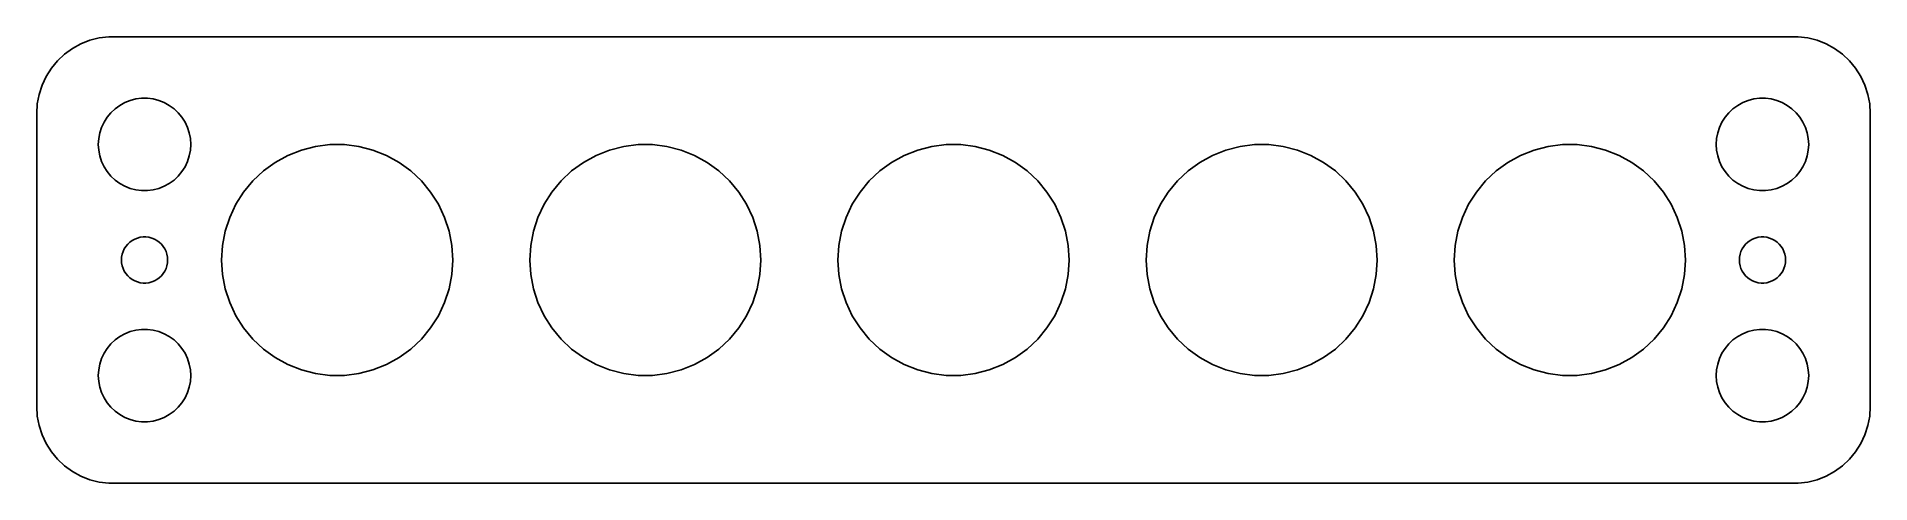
# Model space of a CAD drawing. Header units: metres. Extents: x -60 to 60, y 25 to 53.
import ezdxf

# ---------------------------------------------------------------- set-up
doc = ezdxf.new("R2010")
doc.units = ezdxf.units.M

msp = doc.modelspace()

# ---------------------------------------------------------------- linework, layer by layer
for p, q in [((-57.1791, 52.7216), (-57.6871, 52.3526)), ((-56.6289, 53.0241), (-57.1791, 52.7216)), ((-56.0451, 53.2553), (-56.6289, 53.0241)), ((-55.4369, 53.4114), (-56.0451, 53.2553)), ((-54.8139, 53.4901), (-55.4369, 53.4114)), ((54.8139, 53.4901), (-54.8139, 53.4901)), ((55.4369, 53.4114), (54.8139, 53.4901)), ((56.0451, 53.2553), (55.4369, 53.4114)), ((56.6289, 53.0241), (56.0451, 53.2553)), ((57.1791, 52.7216), (56.6289, 53.0241)), ((57.6871, 52.3526), (57.1791, 52.7216)), ((-58.5451, 51.4389), (-58.8815, 50.9088)), ((-58.1448, 51.9227), (-58.5451, 51.4389)), ((-57.6871, 52.3526), (-58.1448, 51.9227)), ((58.1448, 51.9227), (57.6871, 52.3526)), ((58.5451, 51.4389), (58.1448, 51.9227)), ((58.8815, 50.9088), (58.5451, 51.4389)), ((-59.1489, 50.3406), (-59.3429, 49.7434)), ((-58.8815, 50.9088), (-59.1489, 50.3406)), ((59.1489, 50.3406), (58.8815, 50.9088)), ((59.3429, 49.7434), (59.1489, 50.3406)), ((-59.4606, 49.1267), (-59.5, 48.5)), ((-59.3429, 49.7434), (-59.4606, 49.1267)), ((-54.6869, 48.5536), (-54.4123, 48.8115)), ((-54.4123, 48.8115), (-54.1075, 49.033)), ((-54.1075, 49.033), (-53.7773, 49.2145)), ((-53.7773, 49.2145), (-53.427, 49.3532)), ((-53.427, 49.3532), (-53.0621, 49.4469)), ((-53.0621, 49.4469), (-52.6884, 49.4941)), ((-52.6884, 49.4941), (-52.3116, 49.4941)), ((-52.3116, 49.4941), (-51.9379, 49.4469)), ((-51.9379, 49.4469), (-51.5729, 49.3532)), ((-51.5729, 49.3532), (-51.2227, 49.2145)), ((-51.2227, 49.2145), (-50.8925, 49.033)), ((-50.8925, 49.033), (-50.5877, 48.8115)), ((-50.5877, 48.8115), (-50.3131, 48.5536)), ((50.3131, 48.5536), (50.5877, 48.8115)), ((50.5877, 48.8115), (50.8925, 49.033)), ((50.8925, 49.033), (51.2227, 49.2145)), ((51.2227, 49.2145), (51.5729, 49.3532)), ((51.5729, 49.3532), (51.9379, 49.4469)), ((51.9379, 49.4469), (52.3116, 49.4941)), ((52.3116, 49.4941), (52.6884, 49.4941)), ((52.6884, 49.4941), (53.0621, 49.4469)), ((53.0621, 49.4469), (53.427, 49.3532)), ((53.427, 49.3532), (53.7773, 49.2145)), ((53.7773, 49.2145), (54.1075, 49.033)), ((54.1075, 49.033), (54.4123, 48.8115)), ((54.4123, 48.8115), (54.6869, 48.5536)), ((59.4606, 49.1267), (59.3429, 49.7434)), ((59.5, 48.5), (59.4606, 49.1267)), ((-59.5, 48.5), (-59.5, 29.5)), ((-55.4057, 47.2461), (-55.2893, 47.6044)), ((-55.2893, 47.6044), (-55.1289, 47.9453)), ((-55.1289, 47.9453), (-54.927, 48.2634)), ((-54.927, 48.2634), (-54.6869, 48.5536)), ((-50.3131, 48.5536), (-50.0729, 48.2634)), ((-50.0729, 48.2634), (-49.8711, 47.9453)), ((-49.8711, 47.9453), (-49.7107, 47.6044)), ((-49.7107, 47.6044), (-49.5942, 47.2461)), ((49.5942, 47.2461), (49.7107, 47.6044)), ((49.7107, 47.6044), (49.8711, 47.9453)), ((49.8711, 47.9453), (50.0729, 48.2634)), ((50.0729, 48.2634), (50.3131, 48.5536)), ((54.6869, 48.5536), (54.927, 48.2634)), ((54.927, 48.2634), (55.1289, 47.9453)), ((55.1289, 47.9453), (55.2893, 47.6044)), ((55.2893, 47.6044), (55.4057, 47.2461)), ((59.5, 29.5), (59.5, 48.5)), ((-55.5, 46.5), (-55.4763, 46.876)), ((-55.4763, 46.124), (-55.5, 46.5)), ((-55.4763, 46.876), (-55.4057, 47.2461)), ((-49.5942, 47.2461), (-49.5237, 46.876)), ((-49.5237, 46.876), (-49.5, 46.5)), ((-49.5, 46.5), (-49.5237, 46.124)), ((-41.4053, 46.3671), (-40.4709, 46.4852)), ((-40.4709, 46.4852), (-39.5291, 46.4852)), ((-39.5291, 46.4852), (-38.5946, 46.3671)), ((-21.4053, 46.3671), (-20.4709, 46.4852)), ((-20.4709, 46.4852), (-19.5291, 46.4852)), ((-19.5291, 46.4852), (-18.5946, 46.3671)), ((-1.40535, 46.3671), (-0.47092, 46.4852)), ((-0.47092, 46.4852), (0.47092, 46.4852)), ((0.47092, 46.4852), (1.40535, 46.3671)), ((18.5946, 46.3671), (19.5291, 46.4852)), ((19.5291, 46.4852), (20.4709, 46.4852)), ((20.4709, 46.4852), (21.4053, 46.3671)), ((38.5946, 46.3671), (39.5291, 46.4852)), ((39.5291, 46.4852), (40.4709, 46.4852)), ((40.4709, 46.4852), (41.4053, 46.3671)), ((49.5, 46.5), (49.5237, 46.876)), ((49.5237, 46.124), (49.5, 46.5)), ((49.5237, 46.876), (49.5942, 47.2461)), ((55.4057, 47.2461), (55.4763, 46.876)), ((55.4763, 46.876), (55.5, 46.5)), ((55.5, 46.5), (55.4763, 46.124)), ((-55.4057, 45.7539), (-55.4763, 46.124)), ((-55.2893, 45.3956), (-55.4057, 45.7539)), ((-55.1289, 45.0547), (-55.2893, 45.3956)), ((-49.7107, 45.3956), (-49.8711, 45.0547)), ((-49.5942, 45.7539), (-49.7107, 45.3956)), ((-49.5237, 46.124), (-49.5942, 45.7539)), ((-44.7807, 44.7788), (-44.0187, 45.3325)), ((-44.0187, 45.3325), (-43.1933, 45.7862)), ((-43.1933, 45.7862), (-42.3176, 46.1329)), ((-42.3176, 46.1329), (-41.4053, 46.3671)), ((-38.5946, 46.3671), (-37.6824, 46.1329)), ((-37.6824, 46.1329), (-36.8067, 45.7862)), ((-36.8067, 45.7862), (-35.9813, 45.3325)), ((-35.9813, 45.3325), (-35.2193, 44.7788)), ((-24.7807, 44.7788), (-24.0187, 45.3325)), ((-24.0187, 45.3325), (-23.1933, 45.7862)), ((-23.1933, 45.7862), (-22.3176, 46.1329)), ((-22.3176, 46.1329), (-21.4053, 46.3671)), ((-18.5946, 46.3671), (-17.6824, 46.1329)), ((-17.6824, 46.1329), (-16.8067, 45.7862)), ((-16.8067, 45.7862), (-15.9813, 45.3325)), ((-15.9813, 45.3325), (-15.2193, 44.7788)), ((-4.78067, 44.7788), (-4.01869, 45.3325)), ((-4.01869, 45.3325), (-3.19334, 45.7862)), ((-3.19334, 45.7862), (-2.31763, 46.1329)), ((-2.31763, 46.1329), (-1.40535, 46.3671)), ((1.40535, 46.3671), (2.31763, 46.1329)), ((2.31763, 46.1329), (3.19334, 45.7862)), ((3.19334, 45.7862), (4.01869, 45.3325)), ((4.01869, 45.3325), (4.78067, 44.7788)), ((15.2193, 44.7788), (15.9813, 45.3325)), ((15.9813, 45.3325), (16.8067, 45.7862)), ((16.8067, 45.7862), (17.6824, 46.1329)), ((17.6824, 46.1329), (18.5946, 46.3671)), ((21.4053, 46.3671), (22.3176, 46.1329)), ((22.3176, 46.1329), (23.1933, 45.7862)), ((23.1933, 45.7862), (24.0187, 45.3325)), ((24.0187, 45.3325), (24.7807, 44.7788)), ((35.2193, 44.7788), (35.9813, 45.3325)), ((35.9813, 45.3325), (36.8067, 45.7862)), ((36.8067, 45.7862), (37.6824, 46.1329)), ((37.6824, 46.1329), (38.5946, 46.3671)), ((41.4053, 46.3671), (42.3176, 46.1329)), ((42.3176, 46.1329), (43.1933, 45.7862)), ((43.1933, 45.7862), (44.0187, 45.3325)), ((44.0187, 45.3325), (44.7807, 44.7788)), ((49.5942, 45.7539), (49.5237, 46.124)), ((49.7107, 45.3956), (49.5942, 45.7539)), ((49.8711, 45.0547), (49.7107, 45.3956)), ((55.2893, 45.3956), (55.1289, 45.0547)), ((55.4057, 45.7539), (55.2893, 45.3956)), ((55.4763, 46.124), (55.4057, 45.7539)), ((-54.927, 44.7366), (-55.1289, 45.0547)), ((-54.6869, 44.4464), (-54.927, 44.7366)), ((-54.4123, 44.1884), (-54.6869, 44.4464)), ((-54.1075, 43.967), (-54.4123, 44.1884)), ((-50.5877, 44.1884), (-50.8925, 43.967)), ((-50.3131, 44.4464), (-50.5877, 44.1884)), ((-50.0729, 44.7366), (-50.3131, 44.4464)), ((-49.8711, 45.0547), (-50.0729, 44.7366)), ((-46.0676, 43.4084), (-45.4673, 44.1341)), ((-45.4673, 44.1341), (-44.7807, 44.7788)), ((-35.2193, 44.7788), (-34.5327, 44.1341)), ((-34.5327, 44.1341), (-33.9324, 43.4084)), ((-26.0676, 43.4084), (-25.4673, 44.1341)), ((-25.4673, 44.1341), (-24.7807, 44.7788)), ((-15.2193, 44.7788), (-14.5327, 44.1341)), ((-14.5327, 44.1341), (-13.9324, 43.4084)), ((-6.06763, 43.4084), (-5.46725, 44.1341)), ((-5.46725, 44.1341), (-4.78067, 44.7788)), ((4.78067, 44.7788), (5.46725, 44.1341)), ((5.46725, 44.1341), (6.06763, 43.4084)), ((13.9324, 43.4084), (14.5327, 44.1341)), ((14.5327, 44.1341), (15.2193, 44.7788)), ((24.7807, 44.7788), (25.4673, 44.1341)), ((25.4673, 44.1341), (26.0676, 43.4084)), ((33.9324, 43.4084), (34.5327, 44.1341)), ((34.5327, 44.1341), (35.2193, 44.7788)), ((44.7807, 44.7788), (45.4673, 44.1341)), ((45.4673, 44.1341), (46.0676, 43.4084)), ((50.0729, 44.7366), (49.8711, 45.0547)), ((50.3131, 44.4464), (50.0729, 44.7366)), ((50.5877, 44.1884), (50.3131, 44.4464)), ((50.8925, 43.967), (50.5877, 44.1884)), ((54.4123, 44.1884), (54.1075, 43.967)), ((54.6869, 44.4464), (54.4123, 44.1884)), ((54.927, 44.7366), (54.6869, 44.4464)), ((55.1289, 45.0547), (54.927, 44.7366)), ((-53.7773, 43.7855), (-54.1075, 43.967)), ((-53.427, 43.6468), (-53.7773, 43.7855)), ((-53.0621, 43.5531), (-53.427, 43.6468)), ((-52.6884, 43.5059), (-53.0621, 43.5531)), ((-52.3116, 43.5059), (-52.6884, 43.5059)), ((-51.9379, 43.5531), (-52.3116, 43.5059)), ((-51.5729, 43.6468), (-51.9379, 43.5531)), ((-51.2227, 43.7855), (-51.5729, 43.6468)), ((-50.8925, 43.967), (-51.2227, 43.7855)), ((-46.5723, 42.6131), (-46.0676, 43.4084)), ((-33.9324, 43.4084), (-33.4277, 42.6131)), ((-26.5723, 42.6131), (-26.0676, 43.4084)), ((-13.9324, 43.4084), (-13.4277, 42.6131)), ((-6.5723, 42.6131), (-6.06763, 43.4084)), ((6.06763, 43.4084), (6.5723, 42.6131)), ((13.4277, 42.6131), (13.9324, 43.4084)), ((26.0676, 43.4084), (26.5723, 42.6131)), ((33.4277, 42.6131), (33.9324, 43.4084)), ((46.0676, 43.4084), (46.5723, 42.6131)), ((51.2227, 43.7855), (50.8925, 43.967)), ((51.5729, 43.6468), (51.2227, 43.7855)), ((51.9379, 43.5531), (51.5729, 43.6468)), ((52.3116, 43.5059), (51.9379, 43.5531)), ((52.6884, 43.5059), (52.3116, 43.5059)), ((53.0621, 43.5531), (52.6884, 43.5059)), ((53.427, 43.6468), (53.0621, 43.5531)), ((53.7773, 43.7855), (53.427, 43.6468)), ((54.1075, 43.967), (53.7773, 43.7855)), ((-47.2644, 40.8652), (-46.9733, 41.7609)), ((-46.9733, 41.7609), (-46.5723, 42.6131)), ((-33.4277, 42.6131), (-33.0267, 41.7609)), ((-33.0267, 41.7609), (-32.7356, 40.8652)), ((-27.2644, 40.8652), (-26.9733, 41.7609)), ((-26.9733, 41.7609), (-26.5723, 42.6131)), ((-13.4277, 42.6131), (-13.0267, 41.7609)), ((-13.0267, 41.7609), (-12.7356, 40.8652)), ((-7.26436, 40.8652), (-6.97331, 41.7609)), ((-6.97331, 41.7609), (-6.5723, 42.6131)), ((6.5723, 42.6131), (6.97331, 41.7609)), ((6.97331, 41.7609), (7.26436, 40.8652)), ((12.7356, 40.8652), (13.0267, 41.7609)), ((13.0267, 41.7609), (13.4277, 42.6131)), ((26.5723, 42.6131), (26.9733, 41.7609)), ((26.9733, 41.7609), (27.2644, 40.8652)), ((32.7356, 40.8652), (33.0267, 41.7609)), ((33.0267, 41.7609), (33.4277, 42.6131)), ((46.5723, 42.6131), (46.9733, 41.7609)), ((46.9733, 41.7609), (47.2644, 40.8652)), ((-52.9635, 40.4266), (-52.7811, 40.4734)), ((-52.7811, 40.4734), (-52.5942, 40.497)), ((-52.5942, 40.497), (-52.4058, 40.497)), ((-52.4058, 40.497), (-52.2189, 40.4734)), ((-52.2189, 40.4734), (-52.0365, 40.4266)), ((-47.4409, 39.94), (-47.2644, 40.8652)), ((-32.7356, 40.8652), (-32.5591, 39.94)), ((-27.4409, 39.94), (-27.2644, 40.8652)), ((-12.7356, 40.8652), (-12.5591, 39.94)), ((-7.44086, 39.94), (-7.26436, 40.8652)), ((7.26436, 40.8652), (7.44086, 39.94)), ((12.5591, 39.94), (12.7356, 40.8652)), ((27.2644, 40.8652), (27.4409, 39.94)), ((32.5591, 39.94), (32.7356, 40.8652)), ((47.2644, 40.8652), (47.4409, 39.94)), ((52.0365, 40.4266), (52.2189, 40.4734)), ((52.2189, 40.4734), (52.4058, 40.497)), ((52.4058, 40.497), (52.5942, 40.497)), ((52.5942, 40.497), (52.7811, 40.4734)), ((52.7811, 40.4734), (52.9635, 40.4266)), ((-53.9882, 39.188), (-53.9529, 39.373)), ((-53.9529, 39.373), (-53.8947, 39.5522)), ((-53.8947, 39.5522), (-53.8145, 39.7226)), ((-53.8145, 39.7226), (-53.7135, 39.8817)), ((-53.7135, 39.8817), (-53.5934, 40.0268)), ((-53.5934, 40.0268), (-53.4561, 40.1558)), ((-53.4561, 40.1558), (-53.3037, 40.2665)), ((-53.3037, 40.2665), (-53.1387, 40.3572)), ((-53.1387, 40.3572), (-52.9635, 40.4266)), ((-52.0365, 40.4266), (-51.8613, 40.3572)), ((-51.8613, 40.3572), (-51.6963, 40.2665)), ((-51.6963, 40.2665), (-51.5439, 40.1558)), ((-51.5439, 40.1558), (-51.4065, 40.0268)), ((-51.4065, 40.0268), (-51.2865, 39.8817)), ((-51.2865, 39.8817), (-51.1855, 39.7226)), ((-51.1855, 39.7226), (-51.1053, 39.5522)), ((-51.1053, 39.5522), (-51.0471, 39.373)), ((-51.0471, 39.373), (-51.0118, 39.188)), ((-47.5, 39), (-47.4409, 39.94)), ((-32.5591, 39.94), (-32.5, 39)), ((-27.5, 39), (-27.4409, 39.94)), ((-12.5591, 39.94), (-12.5, 39)), ((-7.5, 39), (-7.44086, 39.94)), ((7.44086, 39.94), (7.5, 39)), ((12.5, 39), (12.5591, 39.94)), ((27.4409, 39.94), (27.5, 39)), ((32.5, 39), (32.5591, 39.94)), ((47.4409, 39.94), (47.5, 39)), ((51.0118, 39.188), (51.0471, 39.373)), ((51.0471, 39.373), (51.1053, 39.5522)), ((51.1053, 39.5522), (51.1855, 39.7226)), ((51.1855, 39.7226), (51.2865, 39.8817)), ((51.2865, 39.8817), (51.4065, 40.0268)), ((51.4065, 40.0268), (51.5439, 40.1558)), ((51.5439, 40.1558), (51.6963, 40.2665)), ((51.6963, 40.2665), (51.8613, 40.3572)), ((51.8613, 40.3572), (52.0365, 40.4266)), ((52.9635, 40.4266), (53.1387, 40.3572)), ((53.1387, 40.3572), (53.3037, 40.2665)), ((53.3037, 40.2665), (53.4561, 40.1558)), ((53.4561, 40.1558), (53.5934, 40.0268)), ((53.5934, 40.0268), (53.7135, 39.8817)), ((53.7135, 39.8817), (53.8145, 39.7226)), ((53.8145, 39.7226), (53.8947, 39.5522)), ((53.8947, 39.5522), (53.9529, 39.373)), ((53.9529, 39.373), (53.9882, 39.188)), ((-54, 39), (-53.9882, 39.188)), ((-53.9882, 38.812), (-54, 39)), ((-53.9529, 38.627), (-53.9882, 38.812)), ((-53.8947, 38.4478), (-53.9529, 38.627)), ((-53.8145, 38.2774), (-53.8947, 38.4478)), ((-53.7135, 38.1183), (-53.8145, 38.2774)), ((-53.5934, 37.9732), (-53.7135, 38.1183)), ((-51.2865, 38.1183), (-51.4065, 37.9732)), ((-51.1855, 38.2774), (-51.2865, 38.1183)), ((-51.1053, 38.4478), (-51.1855, 38.2774)), ((-51.0471, 38.627), (-51.1053, 38.4478)), ((-51.0118, 38.812), (-51.0471, 38.627)), ((-51.0118, 39.188), (-51, 39)), ((-51, 39), (-51.0118, 38.812)), ((-47.4409, 38.06), (-47.5, 39)), ((-32.5, 39), (-32.5591, 38.06)), ((-27.4409, 38.06), (-27.5, 39)), ((-12.5, 39), (-12.5591, 38.06)), ((-7.44086, 38.06), (-7.5, 39)), ((7.5, 39), (7.44086, 38.06)), ((12.5591, 38.06), (12.5, 39)), ((27.5, 39), (27.4409, 38.06)), ((32.5591, 38.06), (32.5, 39)), ((47.5, 39), (47.4409, 38.06)), ((51, 39), (51.0118, 39.188)), ((51.0118, 38.812), (51, 39)), ((51.0471, 38.627), (51.0118, 38.812)), ((51.1053, 38.4478), (51.0471, 38.627)), ((51.1855, 38.2774), (51.1053, 38.4478)), ((51.2865, 38.1183), (51.1855, 38.2774)), ((51.4065, 37.9732), (51.2865, 38.1183)), ((53.7135, 38.1183), (53.5934, 37.9732)), ((53.8145, 38.2774), (53.7135, 38.1183)), ((53.8947, 38.4478), (53.8145, 38.2774)), ((53.9529, 38.627), (53.8947, 38.4478)), ((53.9882, 38.812), (53.9529, 38.627)), ((53.9882, 39.188), (54, 39)), ((54, 39), (53.9882, 38.812)), ((-53.4561, 37.8442), (-53.5934, 37.9732)), ((-53.3037, 37.7335), (-53.4561, 37.8442)), ((-53.1387, 37.6428), (-53.3037, 37.7335)), ((-52.9635, 37.5734), (-53.1387, 37.6428)), ((-52.7811, 37.5266), (-52.9635, 37.5734)), ((-52.5942, 37.503), (-52.7811, 37.5266)), ((-52.4058, 37.503), (-52.5942, 37.503)), ((-52.2189, 37.5266), (-52.4058, 37.503)), ((-52.0365, 37.5734), (-52.2189, 37.5266)), ((-51.8613, 37.6428), (-52.0365, 37.5734)), ((-51.6963, 37.7335), (-51.8613, 37.6428)), ((-51.5439, 37.8442), (-51.6963, 37.7335)), ((-51.4065, 37.9732), (-51.5439, 37.8442)), ((-47.2644, 37.1348), (-47.4409, 38.06)), ((-46.9733, 36.2391), (-47.2644, 37.1348)), ((-32.7356, 37.1348), (-33.0267, 36.2391)), ((-32.5591, 38.06), (-32.7356, 37.1348)), ((-27.2644, 37.1348), (-27.4409, 38.06)), ((-26.9733, 36.2391), (-27.2644, 37.1348)), ((-12.7356, 37.1348), (-13.0267, 36.2391)), ((-12.5591, 38.06), (-12.7356, 37.1348)), ((-7.26436, 37.1348), (-7.44086, 38.06)), ((-6.97331, 36.2391), (-7.26436, 37.1348)), ((7.26436, 37.1348), (6.97331, 36.2391)), ((7.44086, 38.06), (7.26436, 37.1348)), ((12.7356, 37.1348), (12.5591, 38.06)), ((13.0267, 36.2391), (12.7356, 37.1348)), ((27.2644, 37.1348), (26.9733, 36.2391)), ((27.4409, 38.06), (27.2644, 37.1348)), ((32.7356, 37.1348), (32.5591, 38.06)), ((33.0267, 36.2391), (32.7356, 37.1348)), ((47.2644, 37.1348), (46.9733, 36.2391)), ((47.4409, 38.06), (47.2644, 37.1348)), ((51.5439, 37.8442), (51.4065, 37.9732)), ((51.6963, 37.7335), (51.5439, 37.8442)), ((51.8613, 37.6428), (51.6963, 37.7335)), ((52.0365, 37.5734), (51.8613, 37.6428)), ((52.2189, 37.5266), (52.0365, 37.5734)), ((52.4058, 37.503), (52.2189, 37.5266)), ((52.5942, 37.503), (52.4058, 37.503)), ((52.7811, 37.5266), (52.5942, 37.503)), ((52.9635, 37.5734), (52.7811, 37.5266)), ((53.1387, 37.6428), (52.9635, 37.5734)), ((53.3037, 37.7335), (53.1387, 37.6428)), ((53.4561, 37.8442), (53.3037, 37.7335)), ((53.5934, 37.9732), (53.4561, 37.8442)), ((-46.5723, 35.3869), (-46.9733, 36.2391)), ((-33.0267, 36.2391), (-33.4277, 35.3869)), ((-26.5723, 35.3869), (-26.9733, 36.2391)), ((-13.0267, 36.2391), (-13.4277, 35.3869)), ((-6.5723, 35.3869), (-6.97331, 36.2391)), ((6.97331, 36.2391), (6.5723, 35.3869)), ((13.4277, 35.3869), (13.0267, 36.2391)), ((26.9733, 36.2391), (26.5723, 35.3869)), ((33.4277, 35.3869), (33.0267, 36.2391)), ((46.9733, 36.2391), (46.5723, 35.3869)), ((-46.0676, 34.5916), (-46.5723, 35.3869)), ((-45.4673, 33.8659), (-46.0676, 34.5916)), ((-33.9324, 34.5916), (-34.5327, 33.8659)), ((-33.4277, 35.3869), (-33.9324, 34.5916)), ((-26.0676, 34.5916), (-26.5723, 35.3869)), ((-25.4673, 33.8659), (-26.0676, 34.5916)), ((-13.9324, 34.5916), (-14.5327, 33.8659)), ((-13.4277, 35.3869), (-13.9324, 34.5916)), ((-6.06763, 34.5916), (-6.5723, 35.3869)), ((-5.46725, 33.8659), (-6.06763, 34.5916)), ((6.06763, 34.5916), (5.46725, 33.8659)), ((6.5723, 35.3869), (6.06763, 34.5916)), ((13.9324, 34.5916), (13.4277, 35.3869)), ((14.5327, 33.8659), (13.9324, 34.5916)), ((26.0676, 34.5916), (25.4673, 33.8659)), ((26.5723, 35.3869), (26.0676, 34.5916)), ((33.9324, 34.5916), (33.4277, 35.3869)), ((34.5327, 33.8659), (33.9324, 34.5916)), ((46.0676, 34.5916), (45.4673, 33.8659)), ((46.5723, 35.3869), (46.0676, 34.5916)), ((-54.927, 33.2634), (-54.6869, 33.5536)), ((-54.6869, 33.5536), (-54.4123, 33.8116)), ((-54.4123, 33.8116), (-54.1075, 34.033)), ((-54.1075, 34.033), (-53.7773, 34.2145)), ((-53.7773, 34.2145), (-53.427, 34.3532)), ((-53.427, 34.3532), (-53.0621, 34.4469)), ((-53.0621, 34.4469), (-52.6884, 34.4941)), ((-52.6884, 34.4941), (-52.3116, 34.4941)), ((-52.3116, 34.4941), (-51.9379, 34.4469)), ((-51.9379, 34.4469), (-51.5729, 34.3532)), ((-51.5729, 34.3532), (-51.2227, 34.2145)), ((-51.2227, 34.2145), (-50.8925, 34.033)), ((-50.8925, 34.033), (-50.5877, 33.8116)), ((-50.5877, 33.8116), (-50.3131, 33.5536)), ((-50.3131, 33.5536), (-50.0729, 33.2634)), ((-44.7807, 33.2212), (-45.4673, 33.8659)), ((-34.5327, 33.8659), (-35.2193, 33.2212)), ((-24.7807, 33.2212), (-25.4673, 33.8659)), ((-14.5327, 33.8659), (-15.2193, 33.2212)), ((-4.78067, 33.2212), (-5.46725, 33.8659)), ((5.46725, 33.8659), (4.78067, 33.2212)), ((15.2193, 33.2212), (14.5327, 33.8659)), ((25.4673, 33.8659), (24.7807, 33.2212)), ((35.2193, 33.2212), (34.5327, 33.8659)), ((45.4673, 33.8659), (44.7807, 33.2212)), ((50.0729, 33.2634), (50.3131, 33.5536)), ((50.3131, 33.5536), (50.5877, 33.8116)), ((50.5877, 33.8116), (50.8925, 34.033)), ((50.8925, 34.033), (51.2227, 34.2145)), ((51.2227, 34.2145), (51.5729, 34.3532)), ((51.5729, 34.3532), (51.9379, 34.4469)), ((51.9379, 34.4469), (52.3116, 34.4941)), ((52.3116, 34.4941), (52.6884, 34.4941)), ((52.6884, 34.4941), (53.0621, 34.4469)), ((53.0621, 34.4469), (53.427, 34.3532)), ((53.427, 34.3532), (53.7773, 34.2145)), ((53.7773, 34.2145), (54.1075, 34.033)), ((54.1075, 34.033), (54.4123, 33.8116)), ((54.4123, 33.8116), (54.6869, 33.5536)), ((54.6869, 33.5536), (54.927, 33.2634)), ((-55.4763, 31.876), (-55.4057, 32.2461)), ((-55.4057, 32.2461), (-55.2893, 32.6044)), ((-55.2893, 32.6044), (-55.1289, 32.9453)), ((-55.1289, 32.9453), (-54.927, 33.2634)), ((-50.0729, 33.2634), (-49.8711, 32.9453)), ((-49.8711, 32.9453), (-49.7107, 32.6044)), ((-49.7107, 32.6044), (-49.5942, 32.2461)), ((-49.5942, 32.2461), (-49.5237, 31.876)), ((-44.0187, 32.6675), (-44.7807, 33.2212)), ((-43.1933, 32.2138), (-44.0187, 32.6675)), ((-42.3176, 31.8671), (-43.1933, 32.2138)), ((-36.8067, 32.2138), (-37.6824, 31.8671)), ((-35.9813, 32.6675), (-36.8067, 32.2138)), ((-35.2193, 33.2212), (-35.9813, 32.6675)), ((-24.0187, 32.6675), (-24.7807, 33.2212)), ((-23.1933, 32.2138), (-24.0187, 32.6675)), ((-22.3176, 31.8671), (-23.1933, 32.2138)), ((-16.8067, 32.2138), (-17.6824, 31.8671)), ((-15.9813, 32.6675), (-16.8067, 32.2138)), ((-15.2193, 33.2212), (-15.9813, 32.6675)), ((-4.01869, 32.6675), (-4.78067, 33.2212)), ((-3.19334, 32.2138), (-4.01869, 32.6675)), ((-2.31763, 31.8671), (-3.19334, 32.2138)), ((3.19334, 32.2138), (2.31763, 31.8671)), ((4.01869, 32.6675), (3.19334, 32.2138)), ((4.78067, 33.2212), (4.01869, 32.6675)), ((15.9813, 32.6675), (15.2193, 33.2212)), ((16.8067, 32.2138), (15.9813, 32.6675)), ((17.6824, 31.8671), (16.8067, 32.2138)), ((23.1933, 32.2138), (22.3176, 31.8671)), ((24.0187, 32.6675), (23.1933, 32.2138)), ((24.7807, 33.2212), (24.0187, 32.6675)), ((35.9813, 32.6675), (35.2193, 33.2212)), ((36.8067, 32.2138), (35.9813, 32.6675)), ((37.6824, 31.8671), (36.8067, 32.2138)), ((43.1933, 32.2138), (42.3176, 31.8671)), ((44.0187, 32.6675), (43.1933, 32.2138)), ((44.7807, 33.2212), (44.0187, 32.6675)), ((49.5237, 31.876), (49.5942, 32.2461)), ((49.5942, 32.2461), (49.7107, 32.6044)), ((49.7107, 32.6044), (49.8711, 32.9453)), ((49.8711, 32.9453), (50.0729, 33.2634)), ((54.927, 33.2634), (55.1289, 32.9453)), ((55.1289, 32.9453), (55.2893, 32.6044)), ((55.2893, 32.6044), (55.4057, 32.2461)), ((55.4057, 32.2461), (55.4763, 31.876)), ((-55.5, 31.5), (-55.4763, 31.876)), ((-55.4763, 31.124), (-55.5, 31.5)), ((-55.4057, 30.7539), (-55.4763, 31.124)), ((-49.5237, 31.124), (-49.5942, 30.7539)), ((-49.5237, 31.876), (-49.5, 31.5)), ((-49.5, 31.5), (-49.5237, 31.124)), ((-41.4053, 31.6329), (-42.3176, 31.8671)), ((-40.4709, 31.5148), (-41.4053, 31.6329)), ((-39.5291, 31.5148), (-40.4709, 31.5148)), ((-38.5946, 31.6329), (-39.5291, 31.5148)), ((-37.6824, 31.8671), (-38.5946, 31.6329)), ((-21.4053, 31.6329), (-22.3176, 31.8671)), ((-20.4709, 31.5148), (-21.4053, 31.6329)), ((-19.5291, 31.5148), (-20.4709, 31.5148)), ((-18.5946, 31.6329), (-19.5291, 31.5148)), ((-17.6824, 31.8671), (-18.5946, 31.6329)), ((-1.40535, 31.6329), (-2.31763, 31.8671)), ((-0.47092, 31.5148), (-1.40535, 31.6329)), ((0.47092, 31.5148), (-0.47092, 31.5148)), ((1.40535, 31.6329), (0.47092, 31.5148)), ((2.31763, 31.8671), (1.40535, 31.6329)), ((18.5946, 31.6329), (17.6824, 31.8671)), ((19.5291, 31.5148), (18.5946, 31.6329)), ((20.4709, 31.5148), (19.5291, 31.5148)), ((21.4053, 31.6329), (20.4709, 31.5148)), ((22.3176, 31.8671), (21.4053, 31.6329)), ((38.5946, 31.6329), (37.6824, 31.8671)), ((39.5291, 31.5148), (38.5946, 31.6329)), ((40.4709, 31.5148), (39.5291, 31.5148)), ((41.4053, 31.6329), (40.4709, 31.5148)), ((42.3176, 31.8671), (41.4053, 31.6329)), ((49.5, 31.5), (49.5237, 31.876)), ((49.5237, 31.124), (49.5, 31.5)), ((49.5942, 30.7539), (49.5237, 31.124)), ((55.4763, 31.124), (55.4057, 30.7539)), ((55.4763, 31.876), (55.5, 31.5)), ((55.5, 31.5), (55.4763, 31.124)), ((-55.2893, 30.3956), (-55.4057, 30.7539)), ((-55.1289, 30.0547), (-55.2893, 30.3956)), ((-54.927, 29.7366), (-55.1289, 30.0547)), ((-49.8711, 30.0547), (-50.0729, 29.7366)), ((-49.7107, 30.3956), (-49.8711, 30.0547)), ((-49.5942, 30.7539), (-49.7107, 30.3956)), ((49.7107, 30.3956), (49.5942, 30.7539)), ((49.8711, 30.0547), (49.7107, 30.3956)), ((50.0729, 29.7366), (49.8711, 30.0547)), ((55.1289, 30.0547), (54.927, 29.7366)), ((55.2893, 30.3956), (55.1289, 30.0547)), ((55.4057, 30.7539), (55.2893, 30.3956)), ((-59.5, 29.5), (-59.4606, 28.8733)), ((-59.4606, 28.8733), (-59.3429, 28.2566)), ((-54.6869, 29.4464), (-54.927, 29.7366)), ((-54.4123, 29.1885), (-54.6869, 29.4464)), ((-54.1075, 28.967), (-54.4123, 29.1885)), ((-53.7773, 28.7855), (-54.1075, 28.967)), ((-53.427, 28.6468), (-53.7773, 28.7855)), ((-53.0621, 28.5531), (-53.427, 28.6468)), ((-51.5729, 28.6468), (-51.9379, 28.5531)), ((-51.2227, 28.7855), (-51.5729, 28.6468)), ((-50.8925, 28.967), (-51.2227, 28.7855)), ((-50.5877, 29.1885), (-50.8925, 28.967)), ((-50.3131, 29.4464), (-50.5877, 29.1885)), ((-50.0729, 29.7366), (-50.3131, 29.4464)), ((50.3131, 29.4464), (50.0729, 29.7366)), ((50.5877, 29.1885), (50.3131, 29.4464)), ((50.8925, 28.967), (50.5877, 29.1885)), ((51.2227, 28.7855), (50.8925, 28.967)), ((51.5729, 28.6468), (51.2227, 28.7855)), ((51.9379, 28.5531), (51.5729, 28.6468)), ((53.427, 28.6468), (53.0621, 28.5531)), ((53.7773, 28.7855), (53.427, 28.6468)), ((54.1075, 28.967), (53.7773, 28.7855)), ((54.4123, 29.1885), (54.1075, 28.967)), ((54.6869, 29.4464), (54.4123, 29.1885)), ((54.927, 29.7366), (54.6869, 29.4464)), ((59.3429, 28.2566), (59.4606, 28.8733)), ((59.4606, 28.8733), (59.5, 29.5)), ((-59.3429, 28.2566), (-59.1489, 27.6594)), ((-59.1489, 27.6594), (-58.8815, 27.0912)), ((-52.6884, 28.5059), (-53.0621, 28.5531)), ((-52.3116, 28.5059), (-52.6884, 28.5059)), ((-51.9379, 28.5531), (-52.3116, 28.5059)), ((52.3116, 28.5059), (51.9379, 28.5531)), ((52.6884, 28.5059), (52.3116, 28.5059)), ((53.0621, 28.5531), (52.6884, 28.5059)), ((58.8815, 27.0912), (59.1489, 27.6594)), ((59.1489, 27.6594), (59.3429, 28.2566)), ((-58.8815, 27.0912), (-58.5451, 26.5611)), ((-58.5451, 26.5611), (-58.1448, 26.0773)), ((58.1448, 26.0773), (58.5451, 26.5611)), ((58.5451, 26.5611), (58.8815, 27.0912)), ((-58.1448, 26.0773), (-57.6871, 25.6474)), ((-57.6871, 25.6474), (-57.1791, 25.2784)), ((-57.1791, 25.2784), (-56.6289, 24.9759)), ((56.6289, 24.9759), (57.1791, 25.2784)), ((57.1791, 25.2784), (57.6871, 25.6474)), ((57.6871, 25.6474), (58.1448, 26.0773)), ((-56.6289, 24.9759), (-56.0451, 24.7447)), ((-56.0451, 24.7447), (-55.4369, 24.5886)), ((-55.4369, 24.5886), (-54.8139, 24.5099)), ((-54.8139, 24.5099), (54.8139, 24.5099)), ((54.8139, 24.5099), (55.4369, 24.5886)), ((55.4369, 24.5886), (56.0451, 24.7447)), ((56.0451, 24.7447), (56.6289, 24.9759))]:
    msp.add_line(p, q)

doc.saveas('drawing.dxf')
